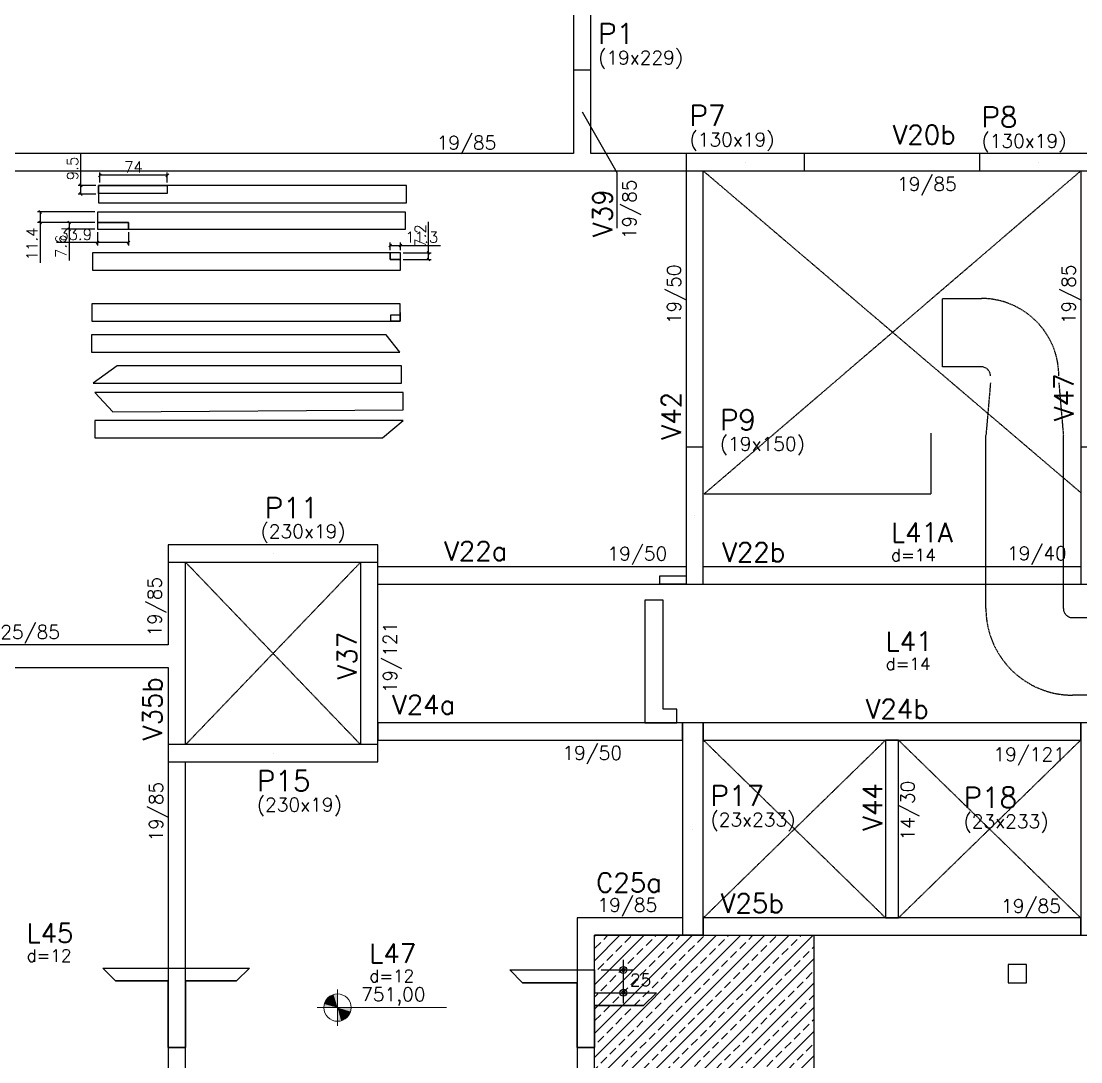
# Model space of a CAD drawing. Extents: x -40810 to 33675, y -2018 to 21213.
# Drawn here: x 15368 to 16531, y 197 to 1338 of the extents above; entities that cross this region are included whole.
import ezdxf

# ---------------------------------------------------------------- set-up
doc = ezdxf.new("R2010")
doc.units = 0
doc.linetypes.add('ESTILO_TQS_0001', pattern=[1, 0.7, -0.3])
doc.linetypes.add('TRAZO_HUECO', pattern=[0.75, 0.5, -0.25])
doc.layers.get('0').update_dxf_attribs({"color": 1, "lineweight": 9})
for name, color, linetype in [('1', 5, 'Continuous'), ('10', 7, 'Continuous'), ('11', 22, 'Continuous'), ('12', 3, 'Continuous'), ('13', 7, 'Continuous'), ('18', 9, 'Continuous'), ('19', 5, 'Continuous'), ('211', 7, 'ESTILO_TQS_0001'), ('241', 7, 'TRAZO_HUECO'), ('242', 3, 'Continuous'), ('26', 1, 'Continuous'), ('27', 10, 'Continuous'), ('3', 2, 'Continuous'), ('30', 15, 'Continuous'), ('42', 7, 'Continuous'), ('8', 5, 'Continuous'), ('9', 3, 'Continuous'), ('STEPHANIE', 6, 'Continuous')]:
    doc.layers.add(name, color=color, linetype=linetype)
doc.styles.add('Romans', font='romans.shx', dxfattribs={"height": 12})
doc.styles.get("Standard").update_dxf_attribs({"font": 'romans.shx', "width": 0.8})
doc.dimstyles.new('PAINEL', dxfattribs={"dimtxt": 10, "dimasz": 3, "dimexe": 3, "dimexo": 3, "dimgap": 3, "dimtad": 3, "dimdec": 1, "dimzin": 12, "dimdsep": 46, "dimtxsty": 'Romans', "dimblk1": 'OBLIQUE', "dimblk2": 'OBLIQUE', "dimsah": 1, "dimcen": 0.9, "dimclrd": 16, "dimclre": 16, "dimclrt": 240, "dimadec": 1, "dimazin": 3, "dimtfac": 1, "dimtdec": 1, "dimtmove": 0, "dimatfit": 3, "dimldrblk": 'OBLIQUE', "dimfxl": 1, "dimtolj": 1, "dimtzin": 12, "dimlwd": -1, "dimlwe": -1, "dimarcsym": 1})

# ---------------------------------------------------------------- blocks, each defined once
blk = doc.blocks.new('_H0B34346403-001')
for p, q in [((1541.000021, 559.889363), (1781.11066, 800.000001)), ((1541.000021, 586.405867), (1754.594156, 800.000001)), ((1541.000021, 612.922371), (1728.077651, 800.000001)), ((1541.000021, 639.438875), (1701.561147, 800.000001)), ((1541.000021, 665.95538), (1675.044643, 800.000001)), ((1541.000021, 692.471884), (1648.528139, 800.000001)), ((1541.000021, 718.988388), (1622.011634, 800.000001)), ((1541.000021, 745.504893), (1595.49513, 800.000001)), ((1541.000021, 772.021397), (1568.978626, 800.000001)), ((1541.000021, 798.537901), (1542.462121, 800.000001)), ((1541.271812, 785.55144), (1547.900938, 792.180566)), ((1551.215501, 795.495129), (1555.720374, 800.000001)), ((1574.417442, 792.180566), (1581.046569, 798.809692)), ((1597.619384, 788.866003), (1604.24851, 795.495129)), ((1607.563073, 798.809692), (1608.753382, 800.000001)), ((1620.821325, 785.55144), (1627.450451, 792.180566)), ((1630.765014, 795.495129), (1635.269886, 800.000001)), ((1653.966955, 792.180566), (1660.596081, 798.809692)), ((1677.168897, 788.866003), (1683.798023, 795.495129)), ((1687.112586, 798.809692), (1688.302895, 800.000001)), ((1700.370838, 785.55144), (1706.999964, 792.180566)), ((1710.314527, 795.495129), (1714.819399, 800.000001)), ((1733.516468, 792.180566), (1740.145594, 798.809692)), ((1756.71841, 788.866003), (1763.347536, 795.495129)), ((1766.662099, 798.809692), (1767.852408, 800.000001)), ((1541.000021, 785.279649), (1541.000021, 785.279649)), ((1554.530064, 772.293188), (1561.15919, 778.922314)), ((1564.473753, 782.236877), (1571.102879, 788.866003)), ((1587.675695, 778.922314), (1594.304821, 785.55144)), ((1610.877636, 775.607751), (1617.506762, 782.236877)), ((1634.079577, 772.293188), (1640.708703, 778.922314)), ((1644.023266, 782.236877), (1650.652392, 788.866003)), ((1667.225208, 778.922314), (1673.854334, 785.55144)), ((1690.427149, 775.607751), (1697.056275, 782.236877)), ((1713.62909, 772.293188), (1720.258216, 778.922314)), ((1723.572779, 782.236877), (1730.201905, 788.866003)), ((1746.77472, 778.922314), (1753.403846, 785.55144)), ((1769.976662, 775.607751), (1776.605788, 782.236877)), ((1779.920351, 785.55144), (1782.000021, 787.63111)), ((1541.000021, 533.372858), (1782.000021, 774.372858)), ((1544.586375, 762.349498), (1551.215501, 768.978625)), ((1577.732006, 768.978625), (1584.361132, 775.607751)), ((1600.933947, 765.664062), (1607.563073, 772.293188)), ((1624.135888, 762.349498), (1630.765014, 768.978625)), ((1657.281518, 768.978625), (1663.910644, 775.607751)), ((1680.48346, 765.664062), (1687.112586, 772.293188)), ((1703.685401, 762.349498), (1710.314527, 768.978625)), ((1736.831031, 768.978625), (1743.460157, 775.607751)), ((1760.032973, 765.664062), (1766.662099, 772.293188)), ((1541.000021, 758.763145), (1541.271812, 759.034935)), ((1557.844627, 749.091246), (1564.473753, 755.720372)), ((1567.788316, 759.034935), (1574.417442, 765.664062)), ((1590.990258, 755.720372), (1597.619384, 762.349498)), ((1614.192199, 752.405809), (1620.821325, 759.034935)), ((1637.39414, 749.091246), (1644.023266, 755.720372)), ((1647.337829, 759.034935), (1653.966955, 765.664062)), ((1670.539771, 755.720372), (1677.168897, 762.349498)), ((1693.741712, 752.405809), (1700.370838, 759.034935)), ((1716.943653, 749.091246), (1723.572779, 755.720372)), ((1726.887342, 759.034935), (1733.516468, 765.664062)), ((1750.089283, 755.720372), (1756.71841, 762.349498)), ((1773.291225, 752.405809), (1779.920351, 759.034935)), ((1541.000021, 506.856354), (1782.000021, 747.856354)), ((1547.900938, 739.147557), (1554.530064, 745.776683)), ((1581.046569, 745.776683), (1587.675695, 752.405809)), ((1604.24851, 742.46212), (1610.877636, 749.091246)), ((1627.450451, 739.147557), (1634.079577, 745.776683)), ((1660.596081, 745.776683), (1667.225208, 752.405809)), ((1683.798023, 742.46212), (1690.427149, 749.091246)), ((1706.999964, 739.147557), (1713.62909, 745.776683)), ((1740.145594, 745.776683), (1746.77472, 752.405809)), ((1763.347536, 742.46212), (1769.976662, 749.091246)), ((1541.000021, 732.24664), (1544.586375, 735.832994)), ((1561.15919, 725.889305), (1567.788316, 732.518431)), ((1571.102879, 735.832994), (1577.732006, 742.46212)), ((1594.304821, 732.518431), (1600.933947, 739.147557)), ((1617.506762, 729.203868), (1624.135888, 735.832994)), ((1640.708703, 725.889305), (1647.337829, 732.518431)), ((1650.652392, 735.832994), (1657.281518, 742.46212)), ((1673.854334, 732.518431), (1680.48346, 739.147557)), ((1697.056275, 729.203868), (1703.685401, 735.832994)), ((1720.258216, 725.889305), (1726.887342, 732.518431)), ((1730.201905, 735.832994), (1736.831031, 742.46212)), ((1753.403846, 732.518431), (1760.032973, 739.147557)), ((1776.605788, 729.203868), (1782.000021, 734.598102)), ((1541.000021, 480.33985), (1782.000021, 721.33985)), ((1551.215501, 715.945616), (1557.844627, 722.574742)), ((1584.361132, 722.574742), (1590.990258, 729.203868)), ((1607.563073, 719.260179), (1614.192199, 725.889305)), ((1630.765014, 715.945616), (1637.39414, 722.574742)), ((1663.910644, 722.574742), (1670.539771, 729.203868)), ((1687.112586, 719.260179), (1693.741712, 725.889305)), ((1710.314527, 715.945616), (1716.943653, 722.574742)), ((1743.460157, 722.574742), (1750.089283, 729.203868)), ((1766.662099, 719.260179), (1773.291225, 725.889305)), ((1541.271812, 706.001927), (1547.900938, 712.631053)), ((1564.473753, 702.687364), (1571.102879, 709.31649)), ((1574.417442, 712.631053), (1581.046569, 719.260179)), ((1597.619384, 709.31649), (1604.24851, 715.945616)), ((1620.821325, 706.001927), (1627.450451, 712.631053)), ((1644.023266, 702.687364), (1650.652392, 709.31649)), ((1653.966955, 712.631053), (1660.596081, 719.260179)), ((1677.168897, 709.31649), (1683.798023, 715.945616)), ((1700.370838, 706.001927), (1706.999964, 712.631053)), ((1723.572779, 702.687364), (1730.201905, 709.31649)), ((1733.516468, 712.631053), (1740.145594, 719.260179)), ((1756.71841, 709.31649), (1763.347536, 715.945616)), ((1541.000021, 705.730136), (1541.000021, 705.730136)), ((1554.530064, 692.743675), (1561.15919, 699.372801)), ((1587.675695, 699.372801), (1594.304821, 706.001927)), ((1610.877636, 696.058238), (1617.506762, 702.687364)), ((1634.079577, 692.743675), (1640.708703, 699.372801)), ((1667.225208, 699.372801), (1673.854334, 706.001927)), ((1690.427149, 696.058238), (1697.056275, 702.687364)), ((1713.62909, 692.743675), (1720.258216, 699.372801)), ((1746.77472, 699.372801), (1753.403846, 706.001927)), ((1769.976662, 696.058238), (1776.605788, 702.687364)), ((1779.920351, 706.001927), (1782.000021, 708.081598)), ((1541.000021, 453.823345), (1782.000021, 694.823345)), ((1544.586375, 682.799986), (1551.215501, 689.429112)), ((1567.788316, 679.485423), (1574.417442, 686.114549)), ((1577.732006, 689.429112), (1584.361132, 696.058238)), ((1600.933947, 686.114549), (1607.563073, 692.743675)), ((1624.135888, 682.799986), (1630.765014, 689.429112)), ((1647.337829, 679.485423), (1653.966955, 686.114549)), ((1657.281518, 689.429112), (1663.910644, 696.058238)), ((1680.48346, 686.114549), (1687.112586, 692.743675)), ((1703.685401, 682.799986), (1710.314527, 689.429112)), ((1726.887342, 679.485423), (1733.516468, 686.114549)), ((1736.831031, 689.429112), (1743.460157, 696.058238)), ((1760.032973, 686.114549), (1766.662099, 692.743675)), ((1541.000021, 679.213632), (1541.271812, 679.485423)), ((1557.844627, 669.541733), (1564.473753, 676.17086)), ((1590.990258, 676.17086), (1597.619384, 682.799986)), ((1614.192199, 672.856296), (1620.821325, 679.485423)), ((1637.39414, 669.541733), (1644.023266, 676.17086)), ((1670.539771, 676.17086), (1677.168897, 682.799986)), ((1693.741712, 672.856296), (1700.370838, 679.485423)), ((1716.943653, 669.541733), (1723.572779, 676.17086)), ((1750.089283, 676.17086), (1756.71841, 682.799986)), ((1773.291225, 672.856296), (1779.920351, 679.485423)), ((1541.000021, 427.306841), (1782.000021, 668.306841)), ((1547.900938, 659.598044), (1554.530064, 666.22717)), ((1571.102879, 656.283481), (1577.732006, 662.912607)), ((1581.046569, 666.22717), (1587.675695, 672.856296)), ((1604.24851, 662.912607), (1610.877636, 669.541733)), ((1627.450451, 659.598044), (1634.079577, 666.22717)), ((1650.652392, 656.283481), (1657.281518, 662.912607)), ((1660.596081, 666.22717), (1667.225208, 672.856296)), ((1683.798023, 662.912607), (1690.427149, 669.541733)), ((1706.999964, 659.598044), (1713.62909, 666.22717)), ((1730.201905, 656.283481), (1736.831031, 662.912607)), ((1740.145594, 666.22717), (1746.77472, 672.856296)), ((1763.347536, 662.912607), (1769.976662, 669.541733)), ((1541.000021, 652.697128), (1544.586375, 656.283481)), ((1561.15919, 646.339792), (1567.788316, 652.968918)), ((1594.304821, 652.968918), (1600.933947, 659.598044)), ((1617.506762, 649.654355), (1624.135888, 656.283481)), ((1640.708703, 646.339792), (1647.337829, 652.968918)), ((1673.854334, 652.968918), (1680.48346, 659.598044)), ((1697.056275, 649.654355), (1703.685401, 656.283481)), ((1720.258216, 646.339792), (1726.887342, 652.968918)), ((1753.403846, 652.968918), (1760.032973, 659.598044)), ((1776.605788, 649.654355), (1782.000021, 655.048589)), ((1541.000021, 400.790337), (1782.000021, 641.790337)), ((1551.215501, 636.396103), (1557.844627, 643.025229)), ((1574.417442, 633.08154), (1581.046569, 639.710666)), ((1584.361132, 643.025229), (1590.990258, 649.654355)), ((1607.563073, 639.710666), (1614.192199, 646.339792)), ((1630.765014, 636.396103), (1637.39414, 643.025229)), ((1653.966955, 633.08154), (1660.596081, 639.710666)), ((1663.910644, 643.025229), (1670.539771, 649.654355)), ((1687.112586, 639.710666), (1693.741712, 646.339792)), ((1710.314527, 636.396103), (1716.943653, 643.025229)), ((1733.516468, 633.08154), (1740.145594, 639.710666)), ((1743.460157, 643.025229), (1750.089283, 649.654355)), ((1766.662099, 639.710666), (1773.291225, 646.339792)), ((1541.271812, 626.452414), (1547.900938, 633.08154)), ((1564.473753, 623.137851), (1571.102879, 629.766977)), ((1597.619384, 629.766977), (1604.24851, 636.396103)), ((1620.821325, 626.452414), (1627.450451, 633.08154)), ((1644.023266, 623.137851), (1650.652392, 629.766977)), ((1677.168897, 629.766977), (1683.798023, 636.396103)), ((1700.370838, 626.452414), (1706.999964, 633.08154)), ((1723.572779, 623.137851), (1730.201905, 629.766977)), ((1756.71841, 629.766977), (1763.347536, 636.396103)), ((1779.920351, 626.452414), (1782.000021, 628.532085)), ((1541.000021, 626.180623), (1541.000021, 626.180623)), ((1554.530064, 613.194162), (1561.15919, 619.823288)), ((1577.732006, 609.879599), (1584.361132, 616.508725)), ((1587.675695, 619.823288), (1594.304821, 626.452414)), ((1610.877636, 616.508725), (1617.506762, 623.137851)), ((1634.079577, 613.194162), (1640.708703, 619.823288)), ((1657.281518, 609.879599), (1663.910644, 616.508725)), ((1667.225208, 619.823288), (1673.854334, 626.452414)), ((1690.427149, 616.508725), (1697.056275, 623.137851)), ((1713.62909, 613.194162), (1720.258216, 619.823288)), ((1736.831031, 609.879599), (1743.460157, 616.508725)), ((1746.77472, 619.823288), (1753.403846, 626.452414)), ((1769.976662, 616.508725), (1776.605788, 623.137851)), ((1541.000021, 374.273833), (1782.000021, 615.273833)), ((1544.586375, 603.250473), (1551.215501, 609.879599)), ((1567.788316, 599.93591), (1574.417442, 606.565036)), ((1600.933947, 606.565036), (1607.563073, 613.194162)), ((1624.135888, 603.250473), (1630.765014, 609.879599)), ((1647.337829, 599.93591), (1653.966955, 606.565036)), ((1680.48346, 606.565036), (1687.112586, 613.194162)), ((1703.685401, 603.250473), (1710.314527, 609.879599)), ((1726.887342, 599.93591), (1733.516468, 606.565036)), ((1760.032973, 606.565036), (1766.662099, 613.194162)), ((1541.000021, 599.664119), (1541.271812, 599.93591)), ((1557.844627, 589.992221), (1564.473753, 596.621347)), ((1581.046569, 586.677658), (1587.675695, 593.306784)), ((1590.990258, 596.621347), (1597.619384, 603.250473)), ((1614.192199, 593.306784), (1620.821325, 599.93591)), ((1637.39414, 589.992221), (1644.023266, 596.621347)), ((1660.596081, 586.677658), (1667.225208, 593.306784)), ((1670.539771, 596.621347), (1677.168897, 603.250473)), ((1693.741712, 593.306784), (1700.370838, 599.93591)), ((1716.943653, 589.992221), (1723.572779, 596.621347)), ((1740.145594, 586.677658), (1746.77472, 593.306784)), ((1750.089283, 596.621347), (1756.71841, 603.250473)), ((1773.291225, 593.306784), (1779.920351, 599.93591)), ((1541.000021, 347.757328), (1782.000021, 588.757328)), ((1547.900938, 580.048531), (1554.530064, 586.677658)), ((1571.102879, 576.733968), (1577.732006, 583.363094)), ((1604.24851, 583.363094), (1610.877636, 589.992221)), ((1627.450451, 580.048531), (1634.079577, 586.677658)), ((1650.652392, 576.733968), (1657.281518, 583.363094)), ((1683.798023, 583.363094), (1690.427149, 589.992221)), ((1706.999964, 580.048531), (1713.62909, 586.677658)), ((1730.201905, 576.733968), (1736.831031, 583.363094)), ((1763.347536, 583.363094), (1769.976662, 589.992221)), ((1541.000021, 573.147615), (1544.586375, 576.733968)), ((1561.15919, 566.790279), (1567.788316, 573.419405)), ((1584.361132, 563.475716), (1590.990258, 570.104842)), ((1594.304821, 573.419405), (1600.933947, 580.048531)), ((1617.506762, 570.104842), (1624.135888, 576.733968)), ((1640.708703, 566.790279), (1647.337829, 573.419405)), ((1663.910644, 563.475716), (1670.539771, 570.104842)), ((1673.854334, 573.419405), (1680.48346, 580.048531)), ((1697.056275, 570.104842), (1703.685401, 576.733968)), ((1720.258216, 566.790279), (1726.887342, 573.419405)), ((1743.460157, 563.475716), (1750.089283, 570.104842)), ((1753.403846, 573.419405), (1760.032973, 580.048531)), ((1776.605788, 570.104842), (1782.000021, 575.499076)), ((1541.000021, 321.240824), (1782.000021, 562.240824)), ((1551.215501, 556.84659), (1557.844627, 563.475716)), ((1574.417442, 553.532027), (1581.046569, 560.161153)), ((1607.563073, 560.161153), (1614.192199, 566.790279)), ((1630.765014, 556.84659), (1637.39414, 563.475716)), ((1653.966955, 553.532027), (1660.596081, 560.161153)), ((1687.112586, 560.161153), (1693.741712, 566.790279)), ((1710.314527, 556.84659), (1716.943653, 563.475716)), ((1733.516468, 553.532027), (1740.145594, 560.161153)), ((1766.662099, 560.161153), (1773.291225, 566.790279)), ((1541.000021, 546.63111), (1541.000021, 546.63111)), ((1541.271812, 546.902901), (1547.900938, 553.532027)), ((1564.473753, 543.588338), (1571.102879, 550.217464)), ((1587.675695, 540.273775), (1594.304821, 546.902901)), ((1597.619384, 550.217464), (1604.24851, 556.84659)), ((1620.821325, 546.902901), (1627.450451, 553.532027)), ((1644.023266, 543.588338), (1650.652392, 550.217464)), ((1667.225208, 540.273775), (1673.854334, 546.902901)), ((1677.168897, 550.217464), (1683.798023, 556.84659)), ((1700.370838, 546.902901), (1706.999964, 553.532027)), ((1723.572779, 543.588338), (1730.201905, 550.217464)), ((1746.77472, 540.273775), (1753.403846, 546.902901)), ((1756.71841, 550.217464), (1763.347536, 556.84659)), ((1779.920351, 546.902901), (1782.000021, 548.982572)), ((1554.530064, 533.644649), (1561.15919, 540.273775)), ((1566.275829, 320.000127), (1782.000021, 535.72432)), ((1577.732006, 530.330086), (1584.361132, 536.959212)), ((1610.877636, 536.959212), (1617.506762, 543.588338)), ((1634.079577, 533.644649), (1640.708703, 540.273775)), ((1657.281518, 530.330086), (1663.910644, 536.959212)), ((1690.427149, 536.959212), (1697.056275, 543.588338)), ((1713.62909, 533.644649), (1720.258216, 540.273775)), ((1736.831031, 530.330086), (1743.460157, 536.959212)), ((1769.976662, 536.959212), (1776.605788, 543.588338)), ((1544.586375, 523.70096), (1551.215501, 530.330086)), ((1567.788316, 520.386397), (1574.417442, 527.015523)), ((1590.990258, 517.071834), (1597.619384, 523.70096)), ((1600.933947, 527.015523), (1607.563073, 533.644649)), ((1624.135888, 523.70096), (1630.765014, 530.330086)), ((1647.337829, 520.386397), (1653.966955, 527.015523)), ((1670.539771, 517.071834), (1677.168897, 523.70096)), ((1680.48346, 527.015523), (1687.112586, 533.644649)), ((1703.685401, 523.70096), (1710.314527, 530.330086)), ((1726.887342, 520.386397), (1733.516468, 527.015523)), ((1750.089283, 517.071834), (1756.71841, 523.70096)), ((1760.032973, 527.015523), (1766.662099, 533.644649)), ((1541.000021, 520.114606), (1541.271812, 520.386397)), ((1557.844627, 510.442708), (1564.473753, 517.071834)), ((1581.046569, 507.128145), (1587.675695, 513.757271)), ((1614.192199, 513.757271), (1620.821325, 520.386397)), ((1637.39414, 510.442708), (1644.023266, 517.071834)), ((1660.596081, 507.128145), (1667.225208, 513.757271)), ((1693.741712, 513.757271), (1700.370838, 520.386397)), ((1716.943653, 510.442708), (1723.572779, 517.071834)), ((1740.145594, 507.128145), (1746.77472, 513.757271)), ((1773.291225, 513.757271), (1779.920351, 520.386397)), ((1547.900938, 500.499019), (1554.530064, 507.128145)), ((1571.102879, 497.184456), (1577.732006, 503.813582)), ((1592.792333, 320.000127), (1782.000021, 509.207815)), ((1594.304821, 493.869892), (1600.933947, 500.499019)), ((1604.24851, 503.813582), (1610.877636, 510.442708)), ((1627.450451, 500.499019), (1634.079577, 507.128145)), ((1650.652392, 497.184456), (1657.281518, 503.813582)), ((1673.854334, 493.869892), (1680.48346, 500.499019)), ((1683.798023, 503.813582), (1690.427149, 510.442708)), ((1706.999964, 500.499019), (1713.62909, 507.128145)), ((1730.201905, 497.184456), (1736.831031, 503.813582)), ((1753.403846, 493.869892), (1760.032973, 500.499019)), ((1763.347536, 503.813582), (1769.976662, 510.442708)), ((1541.000021, 493.598102), (1544.586375, 497.184456)), ((1561.15919, 487.240766), (1567.788316, 493.869892)), ((1584.361132, 483.926203), (1590.990258, 490.555329)), ((1617.506762, 490.555329), (1624.135888, 497.184456)), ((1640.708703, 487.240766), (1647.337829, 493.869892)), ((1663.910644, 483.926203), (1670.539771, 490.555329)), ((1697.056275, 490.555329), (1703.685401, 497.184456)), ((1720.258216, 487.240766), (1726.887342, 493.869892)), ((1743.460157, 483.926203), (1750.089283, 490.555329)), ((1776.605788, 490.555329), (1782.000021, 495.949563)), ((1551.215501, 477.297077), (1557.844627, 483.926203)), ((1574.417442, 473.982514), (1581.046569, 480.61164)), ((1597.619384, 470.667951), (1604.24851, 477.297077)), ((1607.563073, 480.61164), (1614.192199, 487.240766)), ((1619.308838, 320.000127), (1782.000021, 482.691311)), ((1630.765014, 477.297077), (1637.39414, 483.926203)), ((1653.966955, 473.982514), (1660.596081, 480.61164)), ((1677.168897, 470.667951), (1683.798023, 477.297077)), ((1687.112586, 480.61164), (1693.741712, 487.240766)), ((1710.314527, 477.297077), (1716.943653, 483.926203)), ((1733.516468, 473.982514), (1740.145594, 480.61164)), ((1756.71841, 470.667951), (1763.347536, 477.297077)), ((1766.662099, 480.61164), (1773.291225, 487.240766)), ((1541.000021, 467.081598), (1541.000021, 467.081598)), ((1541.271812, 467.353388), (1547.900938, 473.982514)), ((1564.473753, 464.038825), (1571.102879, 470.667951)), ((1587.675695, 460.724262), (1594.304821, 467.353388)), ((1620.821325, 467.353388), (1627.450451, 473.982514)), ((1644.023266, 464.038825), (1650.652392, 470.667951)), ((1667.225208, 460.724262), (1673.854334, 467.353388)), ((1700.370838, 467.353388), (1706.999964, 473.982514)), ((1723.572779, 464.038825), (1730.201905, 470.667951)), ((1746.77472, 460.724262), (1753.403846, 467.353388)), ((1779.920351, 467.353388), (1782.000021, 469.433059)), ((1554.530064, 454.095136), (1561.15919, 460.724262)), ((1577.732006, 450.780573), (1584.361132, 457.409699)), ((1600.933947, 447.46601), (1607.563073, 454.095136)), ((1610.877636, 457.409699), (1617.506762, 464.038825)), ((1634.079577, 454.095136), (1640.708703, 460.724262)), ((1645.825342, 320.000127), (1782.000021, 456.174807)), ((1657.281518, 450.780573), (1663.910644, 457.409699)), ((1680.48346, 447.46601), (1687.112586, 454.095136)), ((1690.427149, 457.409699), (1697.056275, 464.038825)), ((1713.62909, 454.095136), (1720.258216, 460.724262)), ((1736.831031, 450.780573), (1743.460157, 457.409699)), ((1760.032973, 447.46601), (1766.662099, 454.095136)), ((1769.976662, 457.409699), (1776.605788, 464.038825)), ((1544.586375, 444.151447), (1551.215501, 450.780573)), ((1567.788316, 440.836884), (1574.417442, 447.46601)), ((1590.990258, 437.522321), (1597.619384, 444.151447)), ((1624.135888, 444.151447), (1630.765014, 450.780573)), ((1647.337829, 440.836884), (1653.966955, 447.46601)), ((1670.539771, 437.522321), (1677.168897, 444.151447)), ((1703.685401, 444.151447), (1710.314527, 450.780573)), ((1726.887342, 440.836884), (1733.516468, 447.46601)), ((1750.089283, 437.522321), (1756.71841, 444.151447)), ((1541.000021, 440.565093), (1541.271812, 440.836884)), ((1557.844627, 430.893195), (1564.473753, 437.522321)), ((1581.046569, 427.578632), (1587.675695, 434.207758)), ((1604.24851, 424.264069), (1610.877636, 430.893195)), ((1614.192199, 434.207758), (1620.821325, 440.836884)), ((1637.39414, 430.893195), (1644.023266, 437.522321)), ((1660.596081, 427.578632), (1667.225208, 434.207758)), ((1683.798023, 424.264069), (1690.427149, 430.893195)), ((1693.741712, 434.207758), (1700.370838, 440.836884)), ((1716.943653, 430.893195), (1723.572779, 437.522321)), ((1740.145594, 427.578632), (1746.77472, 434.207758)), ((1763.347536, 424.264069), (1769.976662, 430.893195)), ((1773.291225, 434.207758), (1779.920351, 440.836884)), ((1547.900938, 420.949506), (1554.530064, 427.578632)), ((1571.102879, 417.634943), (1577.732006, 424.264069)), ((1594.304821, 414.32038), (1600.933947, 420.949506)), ((1627.450451, 420.949506), (1634.079577, 427.578632)), ((1650.652392, 417.634943), (1657.281518, 424.264069)), ((1672.341846, 320.000127), (1782.000021, 429.658302)), ((1673.854334, 414.32038), (1680.48346, 420.949506)), ((1706.999964, 420.949506), (1713.62909, 427.578632)), ((1730.201905, 417.634943), (1736.831031, 424.264069)), ((1753.403846, 414.32038), (1760.032973, 420.949506)), ((1541.000021, 414.048589), (1544.586375, 417.634943)), ((1561.15919, 407.691254), (1567.788316, 414.32038)), ((1584.361132, 404.37669), (1590.990258, 411.005817)), ((1607.563073, 401.062127), (1614.192199, 407.691254)), ((1617.506762, 411.005817), (1624.135888, 417.634943)), ((1640.708703, 407.691254), (1647.337829, 414.32038)), ((1663.910644, 404.37669), (1670.539771, 411.005817)), ((1687.112586, 401.062127), (1693.741712, 407.691254)), ((1697.056275, 411.005817), (1703.685401, 417.634943)), ((1720.258216, 407.691254), (1726.887342, 414.32038)), ((1743.460157, 404.37669), (1750.089283, 411.005817)), ((1766.662099, 401.062127), (1773.291225, 407.691254)), ((1776.605788, 411.005817), (1782.000021, 416.40005)), ((1551.215501, 397.747564), (1557.844627, 404.37669)), ((1574.417442, 394.433001), (1581.046569, 401.062127)), ((1597.619384, 391.118438), (1604.24851, 397.747564)), ((1630.765014, 397.747564), (1637.39414, 404.37669)), ((1653.966955, 394.433001), (1660.596081, 401.062127)), ((1677.168897, 391.118438), (1683.798023, 397.747564)), ((1698.85835, 320.000127), (1782.000021, 403.141798)), ((1710.314527, 397.747564), (1716.943653, 404.37669)), ((1733.516468, 394.433001), (1740.145594, 401.062127)), ((1756.71841, 391.118438), (1763.347536, 397.747564)), ((1541.000021, 387.532085), (1541.000021, 387.532085)), ((1541.271812, 387.803875), (1547.900938, 394.433001)), ((1564.473753, 384.489312), (1571.102879, 391.118438)), ((1587.675695, 381.174749), (1594.304821, 387.803875)), ((1610.877636, 377.860186), (1617.506762, 384.489312)), ((1620.821325, 387.803875), (1627.450451, 394.433001)), ((1644.023266, 384.489312), (1650.652392, 391.118438)), ((1667.225208, 381.174749), (1673.854334, 387.803875)), ((1690.427149, 377.860186), (1697.056275, 384.489312)), ((1700.370838, 387.803875), (1706.999964, 394.433001)), ((1723.572779, 384.489312), (1730.201905, 391.118438)), ((1746.77472, 381.174749), (1753.403846, 387.803875)), ((1769.976662, 377.860186), (1776.605788, 384.489312)), ((1779.920351, 387.803875), (1782.000021, 389.883546)), ((1554.530064, 374.545623), (1561.15919, 381.174749)), ((1577.732006, 371.23106), (1584.361132, 377.860186)), ((1600.933947, 367.916497), (1607.563073, 374.545623)), ((1634.079577, 374.545623), (1640.708703, 381.174749)), ((1657.281518, 371.23106), (1663.910644, 377.860186)), ((1680.48346, 367.916497), (1687.112586, 374.545623)), ((1713.62909, 374.545623), (1720.258216, 381.174749)), ((1725.374855, 320.000127), (1782.000021, 376.625294)), ((1736.831031, 371.23106), (1743.460157, 377.860186)), ((1760.032973, 367.916497), (1766.662099, 374.545623)), ((1541.000021, 361.01558), (1541.271812, 361.287371)), ((1544.586375, 364.601934), (1551.215501, 371.23106)), ((1567.788316, 361.287371), (1574.417442, 367.916497)), ((1590.990258, 357.972808), (1597.619384, 364.601934)), ((1614.192199, 354.658245), (1620.821325, 361.287371)), ((1624.135888, 364.601934), (1630.765014, 371.23106)), ((1647.337829, 361.287371), (1653.966955, 367.916497)), ((1670.539771, 357.972808), (1677.168897, 364.601934)), ((1693.741712, 354.658245), (1700.370838, 361.287371)), ((1703.685401, 364.601934), (1710.314527, 371.23106)), ((1726.887342, 361.287371), (1733.516468, 367.916497)), ((1750.089283, 357.972808), (1756.71841, 364.601934)), ((1773.291225, 354.658245), (1779.920351, 361.287371)), ((1557.844627, 351.343682), (1564.473753, 357.972808)), ((1581.046569, 348.029119), (1587.675695, 354.658245)), ((1604.24851, 344.714556), (1610.877636, 351.343682)), ((1637.39414, 351.343682), (1644.023266, 357.972808)), ((1660.596081, 348.029119), (1667.225208, 354.658245)), ((1683.798023, 344.714556), (1690.427149, 351.343682)), ((1716.943653, 351.343682), (1723.572779, 357.972808)), ((1740.145594, 348.029119), (1746.77472, 354.658245)), ((1751.891359, 320.000127), (1782.000021, 350.10879)), ((1763.347536, 344.714556), (1769.976662, 351.343682)), ((1541.000021, 334.499076), (1544.586375, 338.08543)), ((1547.900938, 341.399993), (1554.530064, 348.029119)), ((1571.102879, 338.08543), (1577.732006, 344.714556)), ((1594.304821, 334.770867), (1600.933947, 341.399993)), ((1617.506762, 331.456304), (1624.135888, 338.08543)), ((1627.450451, 341.399993), (1634.079577, 348.029119)), ((1650.652392, 338.08543), (1657.281518, 344.714556)), ((1673.854334, 334.770867), (1680.48346, 341.399993)), ((1697.056275, 331.456304), (1703.685401, 338.08543)), ((1706.999964, 341.399993), (1713.62909, 348.029119)), ((1730.201905, 338.08543), (1736.831031, 344.714556)), ((1753.403846, 334.770867), (1760.032973, 341.399993)), ((1561.15919, 328.141741), (1567.788316, 334.770867)), ((1584.361132, 324.827178), (1590.990258, 331.456304)), ((1607.563073, 321.512615), (1614.192199, 328.141741)), ((1640.708703, 328.141741), (1647.337829, 334.770867)), ((1663.910644, 324.827178), (1670.539771, 331.456304)), ((1687.112586, 321.512615), (1693.741712, 328.141741)), ((1720.258216, 328.141741), (1726.887342, 334.770867)), ((1743.460157, 324.827178), (1750.089283, 331.456304)), ((1766.662099, 321.512615), (1773.291225, 328.141741)), ((1776.605788, 331.456304), (1782.000021, 336.850537)), ((1553.017577, 320.000127), (1557.844627, 324.827178)), ((1579.534081, 320.000127), (1581.046569, 321.512615)), ((1606.050585, 320.000127), (1606.050585, 320.000127)), ((1632.56709, 320.000127), (1637.39414, 324.827178)), ((1659.083594, 320.000127), (1660.596081, 321.512615)), ((1685.600098, 320.000127), (1685.600098, 320.000127)), ((1712.116603, 320.000127), (1716.943653, 324.827178)), ((1738.633107, 320.000127), (1740.145594, 321.512615)), ((1765.149611, 320.000127), (1765.149611, 320.000127)), ((1778.407863, 320.000127), (1782.000021, 323.592285))]:
    blk.add_line(p, q)
blk = doc.blocks.new('_Oblique')
at = {"color": 0, "linetype": 'ByBlock', "lineweight": -2}
blk.add_line((-0.5, -0.5), (0.5, 0.5), dxfattribs=at)
blk = doc.blocks.new('*D4108')
at = {"layer": 'Defpoints', "color": 0, "linetype": 'Continuous', "transparency": 16777216}
for p in [(15433.4, 1158.4), (15452.9, 1158.4), (15452.9, 1148.9)]:
    blk.add_point(p, dxfattribs=at)
at = {"layer": 'STEPHANIE', "color": 16, "transparency": 16777216}
for p, q in [((15433.4, 1158.4), (15433.4, 1192.5)), ((15449.9, 1158.4), (15430.4, 1158.4)), ((15433.4, 1148.9), (15433.4, 1158.4)), ((15449.9, 1148.9), (15430.4, 1148.9))]:
    blk.add_line(p, q, dxfattribs=at)
at = {"layer": 'STEPHANIE', "color": 16, "linetype": 'Continuous', "transparency": 16777216, "xscale": 3, "yscale": 3, "zscale": 3}
for p, rotation in [((15433.4, 1158.4), 90), ((15433.4, 1148.9), 270)]:
    blk.add_blockref('_Oblique', p, dxfattribs=dict(at, rotation=rotation))
at = {"layer": 'STEPHANIE', "color": 240, "linetype": 'Continuous', "transparency": 16777216, "insert": (15424.4, 1176.9), "char_height": 12, "attachment_point": 5, "rotation": 90, "style": 'Romans'}
blk.add_mtext('\\A1;9.5', dxfattribs=at)
blk = doc.blocks.new('*D4109')
at = {"layer": 'Defpoints', "color": 0, "linetype": 'Continuous', "transparency": 16777216}
for p in [(15454.3, 1169.4), (15454.3, 1158.4), (15528.4, 1158.4)]:
    blk.add_point(p, dxfattribs=at)
at = {"layer": 'STEPHANIE', "color": 16, "transparency": 16777216}
for p, q in [((15454.3, 1161.4), (15454.3, 1172.4)), ((15528.4, 1169.4), (15454.3, 1169.4)), ((15528.4, 1161.4), (15528.4, 1172.4))]:
    blk.add_line(p, q, dxfattribs=at)
at = {"layer": 'STEPHANIE', "color": 16, "linetype": 'Continuous', "transparency": 16777216, "xscale": 3, "yscale": 3, "zscale": 3, "rotation": 180}
blk.add_blockref('_Oblique', (15454.3, 1169.4), dxfattribs=at)
at = {"layer": 'STEPHANIE', "color": 16, "linetype": 'Continuous', "transparency": 16777216, "xscale": 3, "yscale": 3, "zscale": 3}
blk.add_blockref('_Oblique', (15528.4, 1169.4), dxfattribs=at)
at = {"layer": 'STEPHANIE', "color": 240, "linetype": 'Continuous', "transparency": 16777216, "insert": (15491.3, 1178.4), "char_height": 12, "attachment_point": 5, "style": 'Romans'}
blk.add_mtext('\\A1;74', dxfattribs=at)
blk = doc.blocks.new('*D4110')
at = {"layer": 'Defpoints', "color": 0, "linetype": 'Continuous', "transparency": 16777216}
for p in [(15451.8, 1117.8), (15420.7, 1110.2), (15451.8, 1110.2)]:
    blk.add_point(p, dxfattribs=at)
at = {"layer": 'STEPHANIE', "color": 16, "transparency": 16777216}
for p, q in [((15448.8, 1117.8), (15417.7, 1117.8)), ((15420.7, 1117.8), (15420.7, 1110.2)), ((15448.8, 1110.2), (15417.7, 1110.2)), ((15420.7, 1110.2), (15420.7, 1076))]:
    blk.add_line(p, q, dxfattribs=at)
at = {"layer": 'STEPHANIE', "color": 16, "linetype": 'Continuous', "transparency": 16777216, "xscale": 3, "yscale": 3, "zscale": 3}
for p, rotation in [((15420.7, 1117.8), 90), ((15420.7, 1110.2), 270)]:
    blk.add_blockref('_Oblique', p, dxfattribs=dict(at, rotation=rotation))
at = {"layer": 'STEPHANIE', "color": 240, "linetype": 'Continuous', "transparency": 16777216, "insert": (15411.7, 1091.6), "char_height": 12, "attachment_point": 5, "rotation": 90, "style": 'Romans'}
blk.add_mtext('\\A1;7.6', dxfattribs=at)
blk = doc.blocks.new('*D4111')
at = {"layer": 'Defpoints', "color": 0, "linetype": 'Continuous', "transparency": 16777216}
for p in [(15451.8, 1110.2), (15485.7, 1110.2), (15451.8, 1095.6)]:
    blk.add_point(p, dxfattribs=at)
at = {"layer": 'STEPHANIE', "color": 16, "transparency": 16777216}
for p, q in [((15451.8, 1107.2), (15451.8, 1092.6)), ((15485.7, 1107.2), (15485.7, 1092.6)), ((15451.8, 1095.6), (15406.8, 1095.6)), ((15485.7, 1095.6), (15451.8, 1095.6))]:
    blk.add_line(p, q, dxfattribs=at)
at = {"layer": 'STEPHANIE', "color": 16, "linetype": 'Continuous', "transparency": 16777216, "xscale": 3, "yscale": 3, "zscale": 3, "rotation": 180}
blk.add_blockref('_Oblique', (15451.8, 1095.6), dxfattribs=at)
at = {"layer": 'STEPHANIE', "color": 16, "linetype": 'Continuous', "transparency": 16777216, "xscale": 3, "yscale": 3, "zscale": 3}
blk.add_blockref('_Oblique', (15485.7, 1095.6), dxfattribs=at)
at = {"layer": 'STEPHANIE', "color": 240, "linetype": 'Continuous', "transparency": 16777216, "insert": (15427.8, 1104.6), "char_height": 12, "attachment_point": 5, "style": 'Romans'}
blk.add_mtext('\\A1;33.9', dxfattribs=at)
blk = doc.blocks.new('*D4112')
at = {"layer": 'Defpoints', "color": 0, "linetype": 'Continuous', "transparency": 16777216}
for p in [(15772.8, 1084.3), (15784.1, 1092.6), (15784.1, 1084.3)]:
    blk.add_point(p, dxfattribs=at)
at = {"layer": 'STEPHANIE', "color": 16, "transparency": 16777216}
for p, q in [((15772.8, 1087.3), (15772.8, 1095.6)), ((15784.1, 1087.3), (15784.1, 1095.6)), ((15772.8, 1092.6), (15784.1, 1092.6)), ((15784.1, 1092.6), (15828, 1092.6))]:
    blk.add_line(p, q, dxfattribs=at)
at = {"layer": 'STEPHANIE', "color": 16, "linetype": 'Continuous', "transparency": 16777216, "xscale": 3, "yscale": 3, "zscale": 3, "rotation": 180}
blk.add_blockref('_Oblique', (15772.8, 1092.6), dxfattribs=at)
at = {"layer": 'STEPHANIE', "color": 16, "linetype": 'Continuous', "transparency": 16777216, "xscale": 3, "yscale": 3, "zscale": 3}
blk.add_blockref('_Oblique', (15784.1, 1092.6), dxfattribs=at)
at = {"layer": 'STEPHANIE', "color": 240, "linetype": 'Continuous', "transparency": 16777216, "insert": (15807.6, 1101.6), "char_height": 12, "attachment_point": 5, "style": 'Romans'}
blk.add_mtext('\\A1;11.3', dxfattribs=at)
blk = doc.blocks.new('*D4113')
at = {"layer": 'Defpoints', "color": 0, "linetype": 'Continuous', "transparency": 16777216}
for p in [(15784.1, 1084.3), (15814.9, 1084.3), (15784.1, 1077.1)]:
    blk.add_point(p, dxfattribs=at)
at = {"layer": 'STEPHANIE', "color": 16, "transparency": 16777216}
for p, q in [((15814.9, 1084.3), (15814.9, 1118.5)), ((15787.1, 1084.3), (15817.9, 1084.3)), ((15814.9, 1077.1), (15814.9, 1084.3)), ((15787.1, 1077.1), (15817.9, 1077.1))]:
    blk.add_line(p, q, dxfattribs=at)
at = {"layer": 'STEPHANIE', "color": 16, "linetype": 'Continuous', "transparency": 16777216, "xscale": 3, "yscale": 3, "zscale": 3}
for p, rotation in [((15814.9, 1084.3), 90), ((15814.9, 1077.1), 270)]:
    blk.add_blockref('_Oblique', p, dxfattribs=dict(at, rotation=rotation))
at = {"layer": 'STEPHANIE', "color": 240, "linetype": 'Continuous', "transparency": 16777216, "insert": (15805.9, 1102.9), "char_height": 12, "attachment_point": 5, "rotation": 90, "style": 'Romans'}
blk.add_mtext('\\A1;7.2', dxfattribs=at)
blk = doc.blocks.new('*D4114')
at = {"layer": 'Defpoints', "color": 0, "linetype": 'Continuous', "transparency": 16777216}
for p in [(15451.8, 1129.2), (15388.9, 1117.8), (15451.8, 1117.8)]:
    blk.add_point(p, dxfattribs=at)
at = {"layer": 'STEPHANIE', "color": 16, "transparency": 16777216}
for p, q in [((15448.8, 1129.2), (15385.9, 1129.2)), ((15388.9, 1129.2), (15388.9, 1117.8)), ((15448.8, 1117.8), (15385.9, 1117.8)), ((15388.9, 1117.8), (15388.9, 1073.3))]:
    blk.add_line(p, q, dxfattribs=at)
at = {"layer": 'STEPHANIE', "color": 16, "linetype": 'Continuous', "transparency": 16777216, "xscale": 3, "yscale": 3, "zscale": 3}
for p, rotation in [((15388.9, 1129.2), 90), ((15388.9, 1117.8), 270)]:
    blk.add_blockref('_Oblique', p, dxfattribs=dict(at, rotation=rotation))
at = {"layer": 'STEPHANIE', "color": 240, "linetype": 'Continuous', "transparency": 16777216, "insert": (15379.9, 1094.1), "char_height": 12, "attachment_point": 5, "rotation": 90, "style": 'Romans'}
blk.add_mtext('\\A1;11.4', dxfattribs=at)

msp = doc.modelspace()

# ---------------------------------------------------------------- linework, layer by layer
for p, q in [((15715.138, 271.838), (15715.138, 276.838)), ((15715.138, 276.838), (15715.138, 236.838)), ((15692.638, 256.838), (15834.548, 256.838))]:
    msp.add_line(p, q)
msp.add_circle((15715.138, 256.838), 15)
at = {"layer": '1'}
for p, q in [((16366.103, 886.81), (16366.131, 820.188)), ((16093.427, 355.191), (15977.927, 355.191)), ((15977.927, 355.191), (15977.927, 336.191))]:
    msp.add_line(p, q, dxfattribs=at)
at = {"layer": '1', "linetype": 'Continuous'}
msp.add_line((16117.431, 820.188), (16366.131, 820.188), dxfattribs=at)
at = {"layer": '1'}
for points in [[(15973.927, 1285.191), (15973.927, 1193.191)], [(15992.927, 1193.191), (15992.927, 1285.191)], [(15992.927, 1285.191), (15992.927, 1285.191)], [(15973.927, 1193.191), (15260.427, 1193.191)], [(16097.427, 1193.191), (15992.927, 1193.191)], [(16419.427, 1193.191), (16227.427, 1193.191)], [(15249.427, 1174.191), (15985.427, 1174.191)], [(15985.427, 1174.191), (16097.427, 1174.191)], [(16097.427, 1174.191), (16097.427, 871.191)], [(16116.427, 871.191), (16116.427, 1174.191)], [(16227.427, 1174.191), (16419.427, 1174.191)], [(16530.427, 1174.191), (16530.427, 871.191)], [(15529.427, 745.191), (15529.427, 654.691)], [(15548.427, 643.691), (15548.427, 745.191)], [(15740.427, 745.191), (15740.427, 730.691)], [(15759.427, 740.191), (15759.427, 745.191)], [(16097.427, 740.191), (15759.427, 740.191)], [(15759.427, 550.191), (15759.427, 740.191)], [(16530.427, 740.191), (16116.427, 740.191)], [(15740.427, 730.691), (15740.427, 559.691)], [(15759.427, 721.191), (16097.427, 721.191)], [(16116.427, 721.191), (16530.427, 721.191)], [(15529.427, 654.691), (15249.427, 654.691)], [(15548.427, 545.191), (15548.427, 643.691)], [(15249.427, 629.691), (15529.427, 629.691)], [(15529.427, 629.691), (15529.427, 545.191)], [(15740.427, 559.691), (15740.427, 545.191)], [(16093.427, 569.191), (15759.427, 569.191)], [(16323.427, 569.191), (16116.427, 569.191)], [(16530.427, 569.191), (16323.427, 569.191)], [(15759.427, 550.191), (16093.427, 550.191)], [(15759.427, 545.191), (15759.427, 550.191)], [(16116.427, 550.191), (16316.427, 550.191)], [(16316.427, 550.191), (16530.427, 550.191)], [(16316.427, 550.191), (16316.427, 355.191)], [(16330.427, 355.191), (16330.427, 550.191)], [(15529.427, 526.191), (15529.427, 101.191)], [(15548.427, 101.191), (15548.427, 526.191)], [(16228.427, 355.191), (16116.427, 355.191)], [(16316.427, 355.191), (16228.427, 355.191)], [(16530.427, 355.191), (16316.427, 355.191)], [(15977.927, 336.191), (15977.927, 5.191)], [(16112.427, 336.191), (15996.927, 336.191)], [(15996.927, 336.191), (16530.427, 336.191)], [(15996.927, 5.191), (15996.927, 336.191)], [(16116.427, 336.191), (16093.427, 336.191)]]:
    msp.add_lwpolyline(points, dxfattribs=at)
at = {"layer": '18'}
for p, q in [((15457.615, 300.137), (15548.427, 300.137)), ((15548.427, 300.137), (15618.417, 300.137)), ((15548.427, 300.137), (15548.427, 300.137)), ((15904.115, 298.137), (15996.927, 298.137)), ((15996.927, 273.137), (15996.927, 298.137)), ((15471.615, 286.137), (15529.427, 286.137)), ((15529.427, 213.137), (15529.427, 286.137)), ((15548.427, 213.137), (15548.427, 286.137)), ((15548.427, 286.137), (15604.417, 286.137)), ((15918.115, 284.137), (15977.927, 284.137)), ((15977.927, 213.137), (15977.927, 284.137)), ((15996.927, 273.137), (16064.917, 273.137)), ((15996.927, 213.137), (15996.927, 259.137)), ((15996.927, 259.137), (16050.917, 259.137)), ((15529.427, 213.137), (15548.427, 213.137)), ((15977.927, 213.137), (15996.927, 213.137))]:
    msp.add_line(p, q, dxfattribs=at)
at = {"layer": '19'}
msp.add_lwpolyline([(16237.927, -143.809), (16237.927, 336.191)], dxfattribs=at)
at = {"layer": '211'}
for p, q in [((16378.928, 959.397), (16378.928, 1034.397)), ((16378.928, 1034.397), (16421.428, 1034.397)), ((16421.428, 959.397), (16378.928, 959.397)), ((16431.428, 941.956), (16426.428, 884.035)), ((16506.428, 941.956), (16511.428, 884.035)), ((16426.428, 694.456), (16426.428, 884.035)), ((16511.428, 694.456), (16511.428, 884.035)), ((16521.428, 684.456), (16545.897, 684.456)), ((16545.897, 599.456), (16521.428, 599.456))]:
    msp.add_line(p, q, dxfattribs=at)
for centre, radius, start, end in [((16421.428, 949.397), 85, 0, 90), ((16421.428, 949.397), 10, 0, 90), ((16521.428, 694.456), 95, 180, 270), ((16521.428, 694.456), 10, 180, 270)]:
    msp.add_arc(centre, radius, start, end, dxfattribs=at)
at = {"layer": '241'}
for p, q in [((16116.427, 1174.191), (16530.427, 821.579)), ((16117.431, 820.188), (16530.427, 1174.191)), ((15548.427, 545.191), (15740.427, 745.191)), ((15548.427, 745.191), (15740.427, 545.191)), ((16116.427, 355.191), (16316.427, 550.191)), ((16116.427, 550.191), (16316.427, 355.191)), ((16330.427, 355.191), (16530.427, 550.191)), ((16330.427, 550.191), (16530.427, 355.191))]:
    msp.add_line(p, q, dxfattribs=at)
at = {"layer": '242'}
for p, q in [((16162.427, 1183.691), (16162.427, 1183.691)), ((16484.427, 1183.691), (16484.427, 1183.691)), ((16106.927, 796.191), (16106.927, 796.191)), ((15644.927, 754.691), (15644.927, 754.691)), ((15644.927, 535.691), (15644.927, 535.691)), ((16104.927, 452.691), (16104.927, 452.691))]:
    msp.add_line(p, q, dxfattribs=at)
at = {"layer": '26'}
for p, q in [((15983.427, 1239.191), (16021.579, 1172.34)), ((16021.579, 1172.34), (16021.579, 1111.543))]:
    msp.add_line(p, q, dxfattribs=at)
at = {"layer": '26', "color": 3, "linetype": 'Continuous'}
for p, q in [((16028.736, 261.887), (16028.736, 309.387)), ((15996.927, 298.137), (15996.927, 298.137)), ((16004.427, 298.137), (16039.986, 298.137)), ((15996.927, 273.137), (15996.927, 273.137)), ((16004.427, 273.137), (16039.986, 273.137))]:
    msp.add_line(p, q, dxfattribs=at)
for centre, radius in [((16028.736, 298.137), 3.746), ((16028.736, 298.137), 1.867), ((16028.736, 273.137), 3.746), ((16028.736, 273.137), 1.867)]:
    msp.add_circle(centre, radius, dxfattribs=at)
at = {"layer": '27'}
for points in [[(15715.138, 256.838), (15704.937, 267.835), (15704.117, 267.013)], [(15715.138, 256.838), (15705.502, 268.333), (15704.937, 267.835)], [(15715.138, 256.838), (15706.183, 268.871), (15705.502, 268.333)], [(15715.138, 256.838), (15706.773, 269.289), (15706.183, 268.871)], [(15715.138, 256.838), (15707.55, 269.777), (15706.773, 269.289)], [(15715.138, 256.838), (15708.231, 270.153), (15707.55, 269.777)], [(15715.138, 256.838), (15709.13, 270.582), (15708.231, 270.153)], [(15715.138, 256.838), (15709.624, 270.788), (15709.13, 270.582)], [(15715.138, 256.838), (15710.719, 271.172), (15709.624, 270.788)], [(15715.138, 256.838), (15712.093, 271.525), (15710.719, 271.172)], [(15715.138, 256.838), (15713.279, 271.722), (15712.093, 271.525)], [(15715.138, 256.838), (15715.138, 271.838), (15713.279, 271.722)], [(15715.138, 256.838), (15700.167, 257.772), (15700.138, 256.838)], [(15715.138, 256.838), (15700.138, 256.838), (15715.138, 256.838)], [(15715.138, 256.838), (15700.173, 257.864), (15700.167, 257.772)], [(15715.138, 256.838), (15700.306, 259.072), (15700.173, 257.864)], [(15715.138, 256.838), (15700.435, 259.809), (15700.306, 259.072)], [(15715.138, 256.838), (15700.658, 260.753), (15700.435, 259.809)], [(15715.138, 256.838), (15701.096, 262.112), (15700.658, 260.753)], [(15715.138, 256.838), (15701.71, 263.522), (15701.096, 262.112)], [(15715.138, 256.838), (15702.285, 264.57), (15701.71, 263.522)], [(15715.138, 256.838), (15702.925, 265.547), (15702.285, 264.57)], [(15715.138, 256.838), (15704.117, 267.013), (15702.925, 265.547)], [(15715.138, 256.838), (15730.138, 256.838), (15730.023, 254.978)], [(15715.138, 256.838), (15730.023, 254.978), (15729.826, 253.793)], [(15715.138, 256.838), (15729.826, 253.793), (15729.473, 252.419)], [(15715.138, 256.838), (15729.473, 252.419), (15729.088, 251.324)], [(15715.138, 256.838), (15729.088, 251.324), (15728.882, 250.829)], [(15715.138, 256.838), (15728.882, 250.829), (15728.453, 249.93)], [(15715.138, 256.838), (15728.453, 249.93), (15728.077, 249.249)], [(15715.138, 256.838), (15728.077, 249.249), (15727.589, 248.473)], [(15715.138, 256.838), (15727.589, 248.473), (15727.171, 247.882)], [(15715.138, 256.838), (15727.171, 247.882), (15726.634, 247.202)], [(15715.138, 256.838), (15726.634, 247.202), (15726.135, 246.636)], [(15715.138, 256.838), (15726.135, 246.636), (15725.314, 245.817)], [(15715.138, 256.838), (15725.314, 245.817), (15723.847, 244.625)], [(15715.138, 256.838), (15723.847, 244.625), (15722.871, 243.984)], [(15715.138, 256.838), (15722.871, 243.984), (15721.822, 243.409)], [(15715.138, 256.838), (15721.822, 243.409), (15720.413, 242.796)], [(15715.138, 256.838), (15720.413, 242.796), (15719.054, 242.358)], [(15715.138, 256.838), (15719.054, 242.358), (15718.109, 242.135)], [(15715.138, 256.838), (15718.109, 242.135), (15717.373, 242.005)], [(15715.138, 256.838), (15717.373, 242.005), (15716.164, 241.873)], [(15715.138, 256.838), (15716.164, 241.873), (15716.073, 241.867)], [(15715.138, 256.838), (15716.073, 241.867), (15715.138, 241.838)], [(15715.138, 256.838), (15715.138, 241.838), (15715.138, 256.838)]]:
    msp.add_solid(points, dxfattribs=at)
at = {"layer": '3'}
for points in [[(15973.927, 1285.191), (15992.927, 1285.191), (15992.927, 1514.191), (15973.927, 1514.191), (15973.927, 1285.191)], [(16097.427, 1174.191), (16227.427, 1174.191), (16227.427, 1193.191), (16097.427, 1193.191), (16097.427, 1174.191)], [(16419.427, 1174.191), (16549.427, 1174.191), (16549.427, 1193.191), (16419.427, 1193.191), (16419.427, 1174.191)], [(16097.427, 721.191), (16116.427, 721.191), (16116.427, 871.191), (16097.427, 871.191), (16097.427, 721.191)], [(16530.427, 721.191), (16549.427, 721.191), (16549.427, 871.191), (16530.427, 871.191), (16530.427, 721.191)], [(15529.427, 745.191), (15759.427, 745.191), (15759.427, 764.191), (15529.427, 764.191), (15529.427, 745.191)], [(16093.427, 336.191), (16116.427, 336.191), (16116.427, 569.191), (16093.427, 569.191), (16093.427, 336.191)], [(16530.427, 336.191), (16553.427, 336.191), (16553.427, 569.191), (16530.427, 569.191), (16530.427, 336.191)], [(15529.427, 526.191), (15759.427, 526.191), (15759.427, 545.191), (15529.427, 545.191), (15529.427, 526.191)]]:
    msp.add_lwpolyline(points, dxfattribs=at)
at = {"layer": '30'}
for points in [[(15471.615, 286.137), (15457.615, 300.137), (15548.427, 300.137), (15548.427, 300.137), (15618.417, 300.137), (15604.417, 286.137), (15548.427, 286.137), (15548.427, 213.137), (15529.427, 213.137), (15529.427, 286.137), (15471.615, 286.137), (15471.615, 286.137)], [(15918.115, 284.137), (15904.115, 298.137), (15996.927, 298.137), (15996.927, 273.137), (16064.917, 273.137), (16050.917, 259.137), (15996.927, 259.137), (15996.927, 213.137), (15977.927, 213.137), (15977.927, 284.137), (15918.115, 284.137), (15918.115, 284.137)]]:
    msp.add_lwpolyline(points, dxfattribs=at)
at = {"layer": '42'}
for points in [[(16087.427, 569.191), (16087.427, 584.191), (16072.427, 584.191), (16072.427, 703.691), (16052.427, 703.691), (16052.427, 569.191), (16087.427, 569.191)], [(16450.927, 284.191), (16470.927, 284.191), (16470.927, 304.191), (16450.927, 304.191), (16450.927, 284.191)]]:
    msp.add_lwpolyline(points, dxfattribs=at)
at = {"layer": 'STEPHANIE', "linetype": 'Continuous'}
for points in [[(15790.878, 1158.355), (15452.878, 1158.355), (15452.878, 1139.355), (15790.878, 1139.355)], [(15452.878, 1158.355), (15528.363, 1158.355), (15528.363, 1149.336), (15452.878, 1149.336)], [(15790.878, 1158.355), (15528.363, 1158.355), (15528.363, 1149.336), (15452.878, 1149.336), (15452.878, 1139.355), (15790.878, 1139.355)], [(15789.755, 1129.187), (15451.755, 1129.187), (15451.755, 1110.187), (15789.755, 1110.187)], [(15789.755, 1129.187), (15451.755, 1129.187), (15451.755, 1117.766), (15485.655, 1117.766), (15485.655, 1110.187), (15789.755, 1110.187)], [(15451.755, 1110.187), (15485.655, 1110.187), (15485.655, 1117.766), (15451.755, 1117.766)], [(15784.142, 1084.314), (15446.142, 1084.314), (15446.142, 1065.314), (15784.142, 1065.314)], [(15784.142, 1077.099), (15772.838, 1077.099), (15772.838, 1084.314), (15446.142, 1084.314), (15446.142, 1065.314), (15784.142, 1065.314)], [(15784.142, 1084.314), (15772.838, 1084.314), (15772.838, 1077.099), (15784.142, 1077.099)], [(15783.718, 1028.551), (15445.718, 1028.551), (15445.718, 1009.551), (15783.718, 1009.551)], [(15773.558, 1016.586), (15783.718, 1016.586), (15783.718, 1019.051), (15783.718, 1028.551), (15445.718, 1028.551), (15445.718, 1009.551), (15773.558, 1009.551)], [(15783.718, 1009.551), (15773.558, 1009.551), (15773.558, 1016.586), (15783.718, 1016.586)], [(15783.718, 1019.051), (15783.718, 1019.051), (15783.718, 1009.551), (15783.718, 1009.551)], [(15783.718, 1009.551), (15783.718, 1009.551), (15783.718, 1009.551), (15783.718, 1009.551)], [(15768.638, 994.685), (15445.348, 994.685), (15445.348, 975.685), (15783.348, 975.685)], [(15768.638, 994.685), (15445.348, 994.685), (15445.348, 975.685), (15783.348, 975.685)], [(15785.156, 960.348), (15473.35, 960.348), (15447.156, 941.348), (15785.156, 941.348)], [(15785.156, 960.348), (15473.35, 960.348), (15447.156, 941.348), (15785.156, 941.348)], [(15786.965, 931.432), (15448.965, 931.432), (15468.692, 910.025), (15786.965, 912.432)], [(15786.965, 931.432), (15448.965, 931.432), (15468.692, 910.025), (15786.965, 912.432)], [(15786.965, 900.709), (15448.965, 900.709), (15448.965, 881.709), (15764.311, 881.709)], [(15786.965, 900.709), (15448.965, 900.709), (15448.965, 881.709), (15764.311, 881.709)], [(16097.427, 721.191), (16068.579, 721.191), (16068.579, 730.221), (16097.427, 730.221)], [(16093.427, 569.191), (15759.427, 569.191), (15759.427, 550.191), (16093.427, 550.191)], [(16530.427, 569.191), (16323.427, 569.191), (16116.427, 569.191), (16116.427, 550.191), (16316.427, 550.191), (16530.427, 550.191)], [(16330.427, 550.191), (16316.427, 550.191), (16316.427, 355.191), (16330.427, 355.191)], [(16530.427, 355.191), (16316.427, 355.191), (16228.427, 355.191), (16116.427, 355.191), (16116.427, 336.191), (16530.427, 336.191)]]:
    msp.add_lwpolyline(points, close=True, dxfattribs=at)

# ---------------------------------------------------------------- block references
at = {"layer": '19'}
msp.add_blockref('_H0B34346403-001', (14455.927, -463.809), dxfattribs=at)

# ---------------------------------------------------------------- texts
at = {"layer": '10'}
for s, p in [('L41A', (16322.404, 767.3)), ('L41', (16316.516, 647.936)), ('L45', (15374.109, 328.127)), ('L47', (15750.063, 305.782))]:
    msp.add_text(s, height=21, dxfattribs=at).set_placement(p)
at = {"layer": '11'}
for s, p in [('19/85', (15823.797, 1197.645)), ('19/85', (16328.863, 1152.374)), ('19/50', (16011.238, 747.174)), ('19/40', (16449.493, 747.492)), ('25/85', (15345.11, 661.117)), ('19/50', (15961.709, 528.689)), ('19/121', (16434.727, 527.16)), ('19/85', (16000.283, 361.941)), ('19/85', (16443.142, 360.84))]:
    msp.add_text(s, height=15, dxfattribs=at).set_placement(p)
for s, p in [('19/85', (16042.763, 1099.289)), ('19/50', (16091.802, 1006.191)), ('19/85', (16524.802, 1006.191)), ('19/85', (15522.021, 663.554)), ('19/121', (15780.303, 601.599)), ('19/85', (15523.62, 438.946)), ('14/30', (16348.14, 440.09))]:
    msp.add_text(s, height=15, rotation=90, dxfattribs=at).set_placement(p)
at = {"layer": '12'}
for s, p in [('(19x229)', (16000.983, 1290.998)), ('(130x19)', (16101.207, 1201.157)), ('(130x19)', (16421.52, 1199.639)), ('(19x150)', (16134.587, 867.49)), ('(230x19)', (15630.689, 771.566)), ('(230x19)', (15626.585, 471.784)), ('(23x233)', (16124.244, 455.456)), ('(23x233)', (16401.865, 453.569))]:
    msp.add_text(s, height=15, dxfattribs=at).set_placement(p)
at = {"layer": '13'}
for s, p in [('d=14', (16322.404, 746.405)), ('d=14', (16316.516, 627.041)), ('d=12', (15374.109, 307.232)), ('d=12', (15750.063, 284.887))]:
    msp.add_text(s, height=13.5, dxfattribs=at).set_placement(p)
at = {"layer": '26', "color": 3, "linetype": 'Continuous'}
msp.add_text('25', height=13.5, dxfattribs=at).set_placement((16036.017, 280.522))
at = {"layer": '26'}
msp.add_text('751,00', height=15, dxfattribs=at).set_placement((15740.976, 263.867))
at = {"layer": '8'}
for s, p in [('V20b', (16324.024, 1203.446)), ('V22a', (15831.989, 747.049)), ('V22b', (16137.04, 745.804)), ('V24a', (15774.893, 578.577)), ('V24b', (16294.472, 573.954)), ('C25a', (15998.844, 383.428)), ('V25b', (16135.46, 360.804))]:
    msp.add_text(s, height=21, dxfattribs=at).set_placement(p)
for s, p in [('V39', (16016.243, 1101.828)), ('V47', (16522.455, 900.012)), ('V42', (16091.671, 879.734)), ('V37', (15736.085, 616.649)), ('V35b', (15522.465, 550.078)), ('V44', (16312.495, 450.864))]:
    msp.add_text(s, height=21, rotation=90, dxfattribs=at).set_placement(p)
at = {"layer": '9'}
for s, p in [('P1', (16000.983, 1313.498)), ('P7', (16101.207, 1223.657)), ('P8', (16421.52, 1222.139)), ('P9', (16134.587, 889.99)), ('P11', (15635.258, 793.679)), ('P15', (15626.585, 494.284)), ('P17', (16124.244, 477.956)), ('P18', (16401.865, 476.069))]:
    msp.add_text(s, height=22.5, dxfattribs=at).set_placement(p)

# ---------------------------------------------------------------- dimensions: what is measured, and where the dimension line sits
at = {"layer": 'STEPHANIE', "linetype": 'Continuous'}
for base, p1, p2, picture, middle in [((15433.383, 1158.355), (15452.878, 1148.855), (15452.878, 1158.355), '*D4108', (15424.383, 1176.926)), ((15388.894, 1117.766), (15451.755, 1129.187), (15451.755, 1117.766), '*D4114', (15379.894, 1094.051)), ((15420.685, 1110.187), (15451.755, 1117.766), (15451.755, 1110.187), '*D4110', (15411.685, 1091.616)), ((15814.877, 1084.314), (15784.142, 1077.099), (15784.142, 1084.314), '*D4113', (15805.877, 1102.885))]:
    dim = msp.add_linear_dim(base=base, p1=p1, p2=p2, angle=90, dimstyle='PAINEL', dxfattribs=at)
    dim.commit()
    dim.dimension.update_dxf_attribs({"geometry": picture, "text_midpoint": middle})
for base, p1, p2, picture, middle in [((15454.314, 1169.437), (15528.363, 1158.355), (15454.314, 1158.355), '*D4109', (15491.338, 1178.437)), ((15451.755, 1095.555), (15485.655, 1110.187), (15451.755, 1110.187), '*D4111', (15427.755, 1104.555)), ((15784.142, 1092.61), (15772.838, 1084.314), (15784.142, 1084.314), '*D4112', (15807.571, 1101.61))]:
    dim = msp.add_linear_dim(base=base, p1=p1, p2=p2, dimstyle='PAINEL', dxfattribs=at)
    dim.commit()
    dim.dimension.update_dxf_attribs({"geometry": picture, "text_midpoint": middle})

doc.saveas('drawing.dxf')
